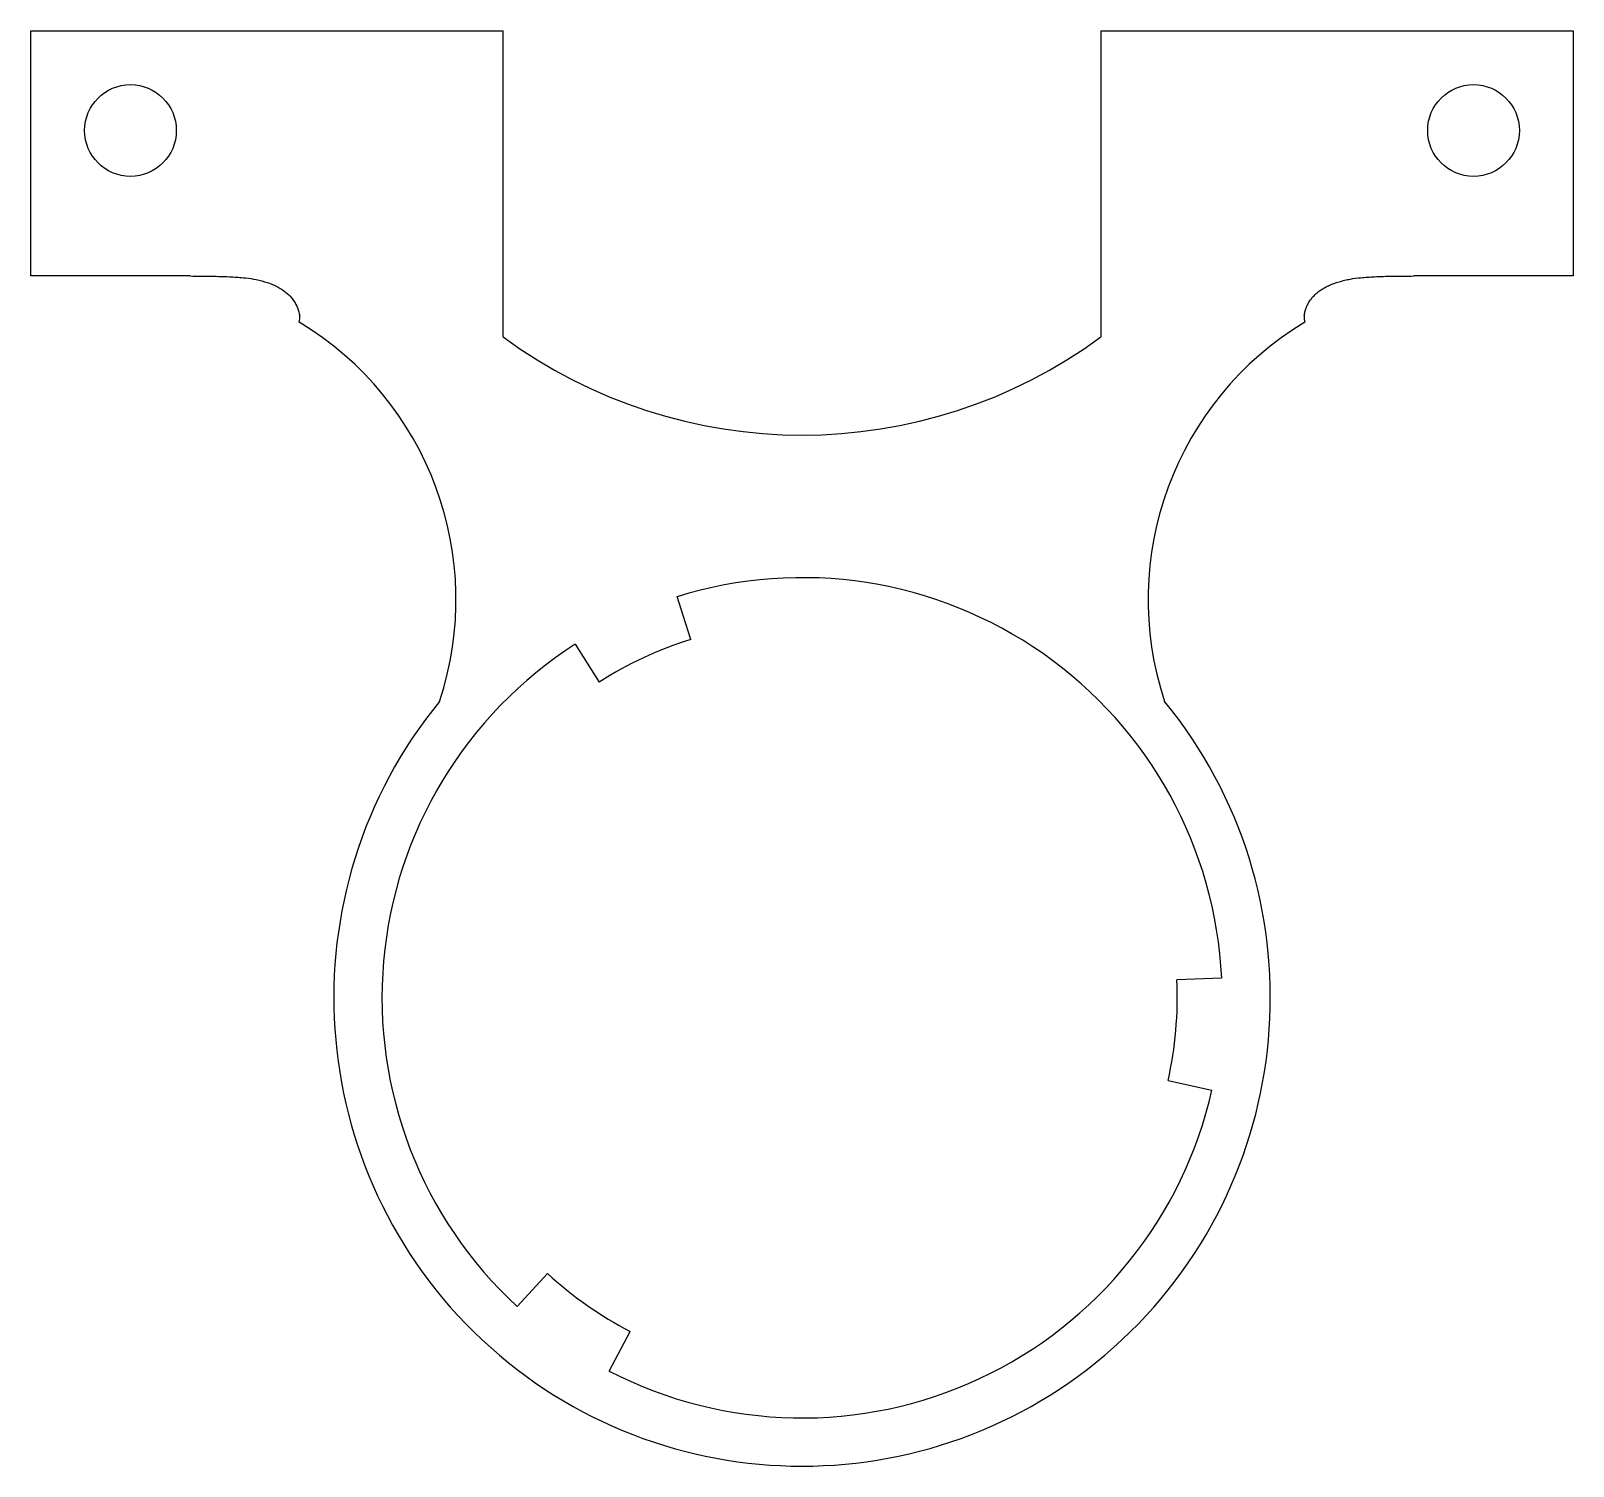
# Model space of a CAD drawing. Header units: millimetres. Extents: x -19.4 to 19.3, y -11.8 to 24.3.
import ezdxf

# ---------------------------------------------------------------- set-up
doc = ezdxf.new("R2010")
doc.units = ezdxf.units.MM

msp = doc.modelspace()

# ---------------------------------------------------------------- linework, layer by layer
at = {"color": 7, "linetype": 'Continuous', "lineweight": 25}
for p, q in [((-19.352, 18.109), (-19.352, 24.259)), ((-19.352, 24.259), (-7.503, 24.259)), ((-7.503, 16.584), (-7.503, 24.259)), ((7.5, 24.259), (7.5, 16.584)), ((7.5, 24.259), (19.349, 24.259)), ((19.349, 24.259), (19.349, 18.109)), ((-15.352, 18.109), (-19.352, 18.109)), ((19.349, 18.109), (15.349, 18.109)), ((-5.693, 8.871), (-5.091, 7.919)), ((10.529, 0.495), (9.404, 0.449)), ((9.183, -2.076), (10.284, -2.316)), ((-6.389, -6.915), (-7.147, -7.748)), ((-4.836, -9.366), (-4.313, -8.369))]:
    msp.add_line(p, q, dxfattribs=at)
at = {"color": 7, "linetype": 'Continuous', "lineweight": 25, "flags": 128}
msp.add_lwpolyline([(-2.794, 8.99), (-2.986, 9.591), (-3.136, 10.064)], dxfattribs=at)
at = {"color": 7, "linetype": 'Continuous', "lineweight": 25}
for centre in [(-16.852, 21.759), (16.849, 21.759)]:
    msp.add_circle(centre, 1.15, dxfattribs=at)
for centre, radius, start, end in [((-13.603, 17.109), 1, 350.7771, 0), ((13.6, 17.109), 1, 180, 189.3108), ((-16.797, 9.995), 8.114, 341.6241, 58.9816), ((16.797, 9.995), 8.114, 121.0391, 198.3759), ((-0.001, 26.757), 12.64, 233.5935, 306.4061), ((0, 0), 10.541, 2.6898, 107.3103), ((0, 0), 9.415, 107.2641, 122.7365), ((0, 0), 10.541, 122.6898, 227.3102), ((0, 0), 11.75, 140.7343, 39.2657), ((0, 0), 9.415, 347.2642, 2.736), ((0, 0), 10.541, 242.6897, 347.3103), ((0, 0), 9.415, 227.2641, 242.7357)]:
    msp.add_arc(centre, radius, start, end, dxfattribs=at)
for points, knots in [([(-15.352, 18.109), (-15.172, 18.108), (-14.844, 18.107), (-14.4, 18.093), (-14.049, 18.072), (-13.754, 18.035), (-13.495, 17.973), (-13.252, 17.886), (-13.046, 17.776), (-12.876, 17.643), (-12.745, 17.486), (-12.649, 17.307), (-12.619, 17.175), (-12.603, 17.109)], [0, 0, 0, 0, 0.169634, 0.309557, 0.419893, 0.500901, 0.590418, 0.670779, 0.74336, 0.810017, 0.873133, 0.935499, 1, 1, 1, 1]), ([(12.6, 17.109), (12.606, 17.142), (12.618, 17.209), (12.648, 17.305), (12.687, 17.396), (12.736, 17.481), (12.795, 17.561), (12.864, 17.635), (12.942, 17.704), (13.03, 17.767), (13.128, 17.825), (13.236, 17.878), (13.353, 17.925), (13.48, 17.966), (13.616, 18.002), (13.795, 18.041), (14.046, 18.072), (14.397, 18.094), (14.842, 18.107), (15.17, 18.108), (15.349, 18.109)], [0, 0, 0, 0, 0.0322541, 0.0636141, 0.0944505, 0.1251525, 0.1561143, 0.1877207, 0.2203335, 0.2542823, 0.2898597, 0.32732, 0.3668814, 0.4087291, 0.4530197, 0.4998853, 0.5809647, 0.691192, 0.8308287, 1, 1, 1, 1])]:
    msp.add_open_spline(points, degree=3, knots=knots, dxfattribs=at)

doc.saveas('drawing.dxf')
